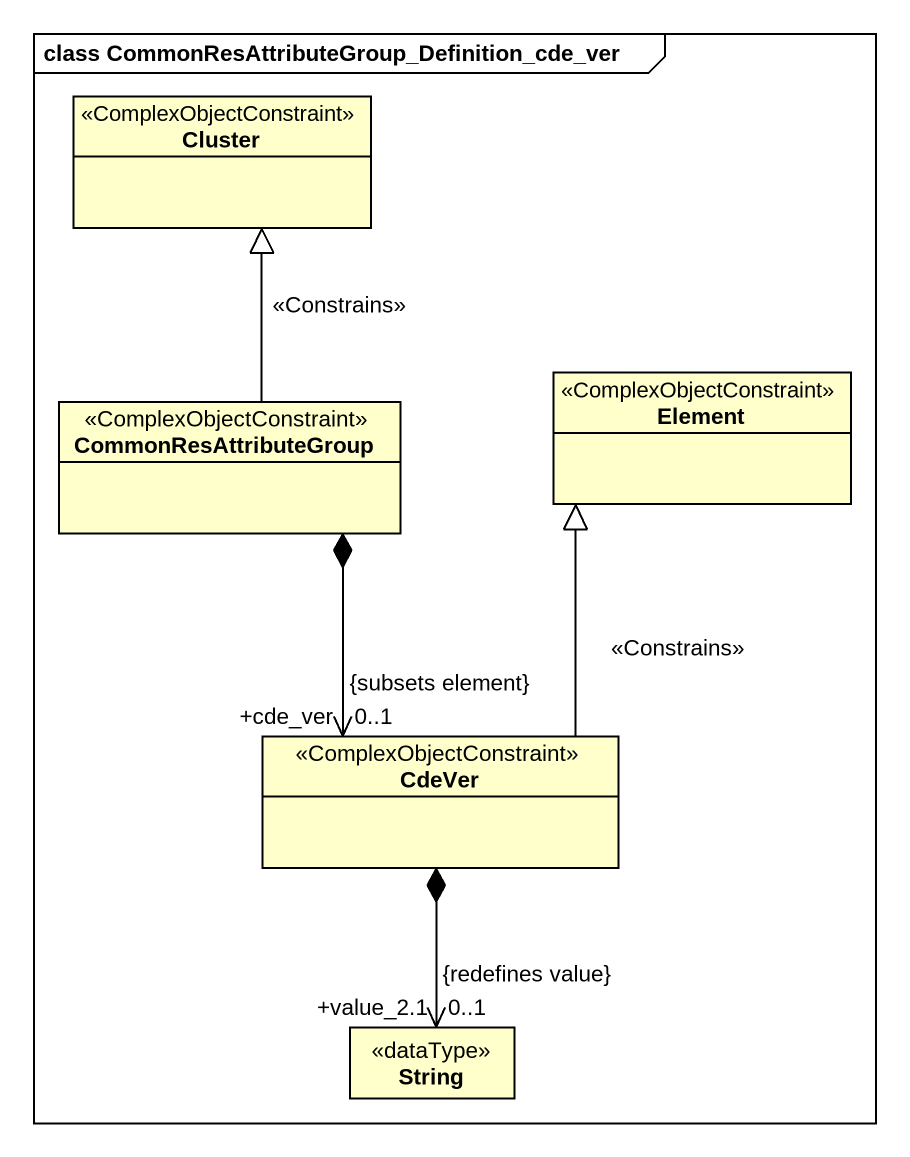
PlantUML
@startuml
mainframe class CommonResAttributeGroup_Definition_cde_ver
hide circle
hide empty members
class Cluster <<ComplexObjectConstraint>>
class CommonResAttributeGroup <<ComplexObjectConstraint>>
class Element <<ComplexObjectConstraint>>
class CdeVer <<ComplexObjectConstraint>>
class String <<dataType>>
CommonResAttributeGroup -up-|> Cluster : <<Constrains>>
CommonResAttributeGroup *--> "+cde_ver\n0..1\n{subsets element}" CdeVer
CdeVer -up-|> Element : <<Constrains>>
CdeVer *--> "+value_2.1\n0..1\n{redefines value}" String
@enduml
